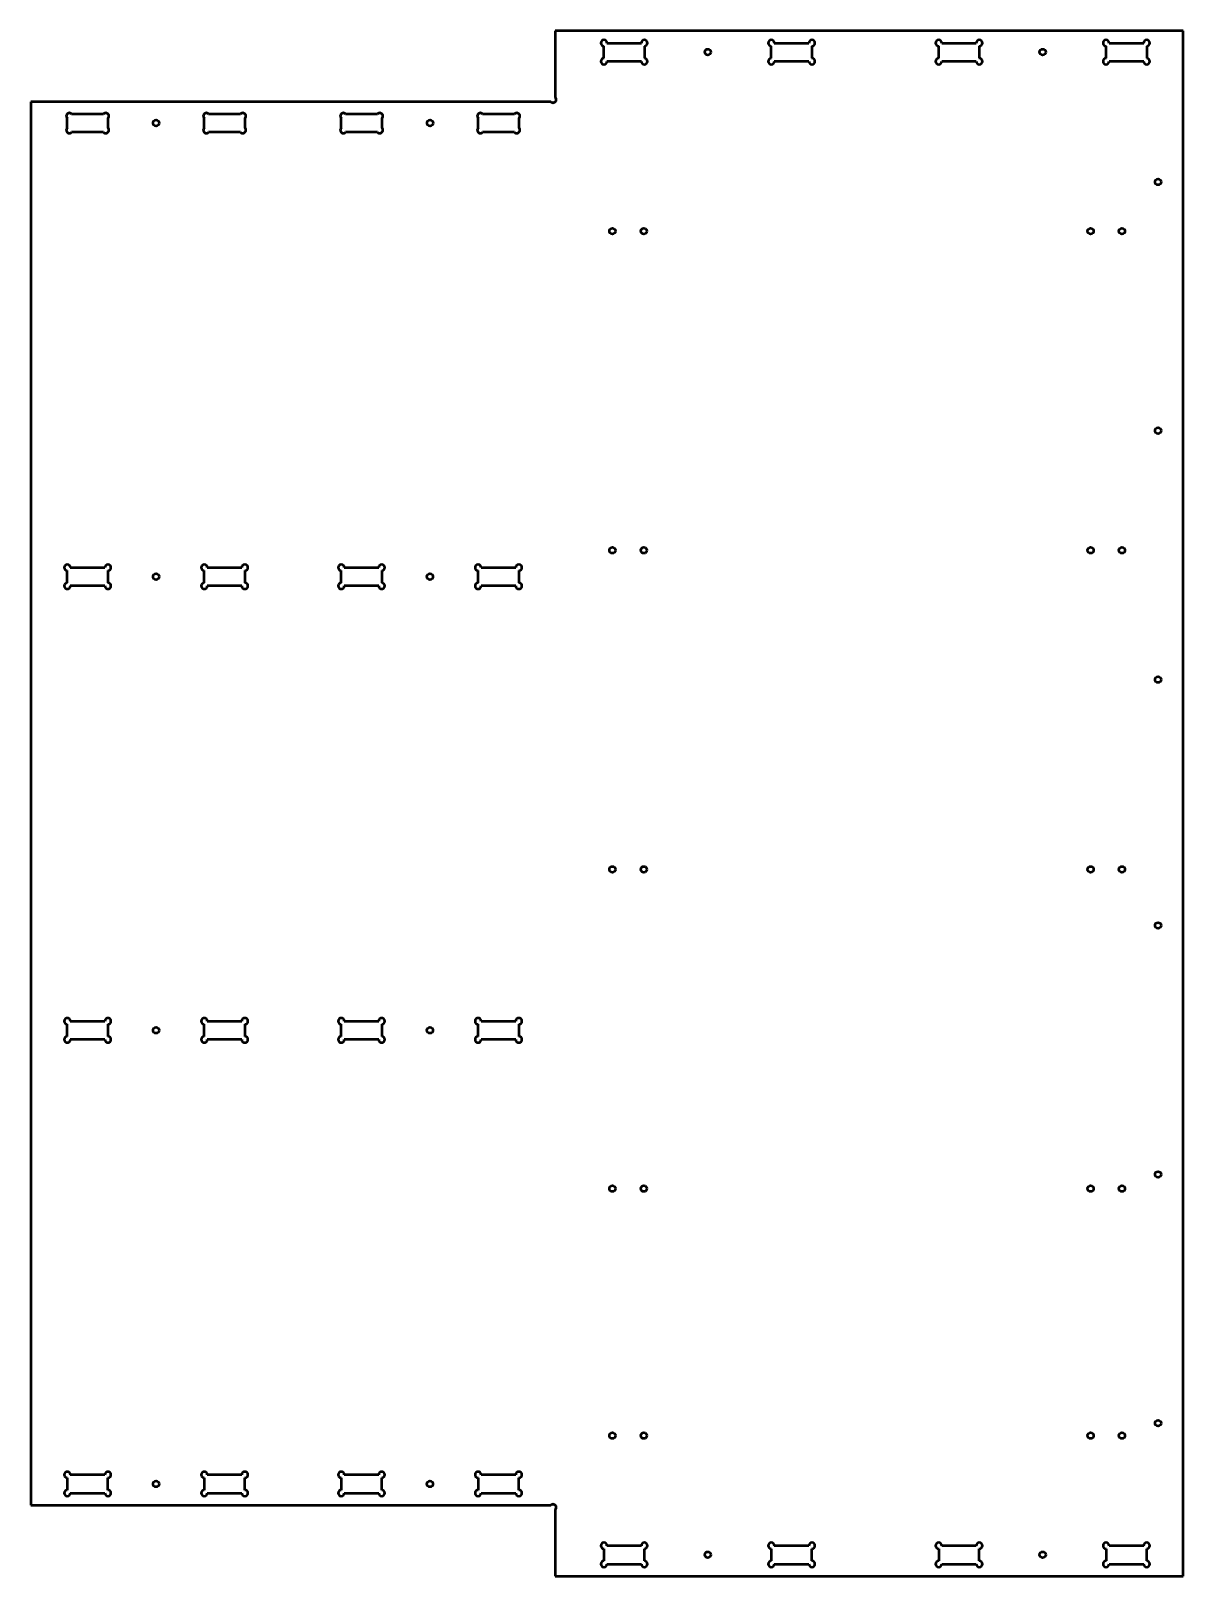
# Paper-space layout 'Лист4 18' of a CAD drawing. Header units: millimetres. Extents: x 200 to 1339, y -1 to 1525.
import ezdxf

# ---------------------------------------------------------------- set-up
doc = ezdxf.new("R2010")
doc.units = ezdxf.units.MM

psp = doc.layouts.new('Лист4 18')

# ---------------------------------------------------------------- linework, layer by layer
at = {"color": 7, "linetype": 'Continuous', "lineweight": 50}
for p, q in [((718.5, 1524.8), (718.5, 1459.1)), ((1338.8, 1524.8), (718.5, 1524.8)), ((769.5, 1512.8), (803.6, 1512.8)), ((934.9, 1512.8), (969, 1512.8)), ((1100.3, 1512.8), (1134.4, 1512.8)), ((1265.7, 1512.8), (1299.8, 1512.8)), ((1338.8, -1.2), (1338.8, 1524.8)), ((766.5, 1497.7), (766.5, 1509.8)), ((806.6, 1509.8), (806.6, 1497.7)), ((931.9, 1497.7), (931.9, 1509.8)), ((972, 1509.8), (972, 1497.7)), ((1097.3, 1497.7), (1097.3, 1509.8)), ((1137.4, 1509.8), (1137.4, 1497.7)), ((1262.7, 1497.7), (1262.7, 1509.8)), ((1302.8, 1509.8), (1302.8, 1497.7)), ((803.6, 1494.7), (769.5, 1494.7)), ((969, 1494.7), (934.9, 1494.7)), ((1134.4, 1494.7), (1100.3, 1494.7)), ((1299.8, 1494.7), (1265.7, 1494.7)), ((200.5, 1454.8), (200.5, 68.8)), ((714.1, 1454.8), (200.5, 1454.8)), ((236.4, 1429), (236.4, 1438.5)), ((240.7, 1442.8), (272.2, 1442.8)), ((276.5, 1438.5), (276.5, 1429)), ((371.7, 1429), (371.7, 1438.5)), ((376, 1442.8), (407.5, 1442.8)), ((411.9, 1438.5), (411.9, 1429)), ((507, 1429), (507, 1438.5)), ((511.4, 1442.8), (542.9, 1442.8)), ((547.2, 1438.5), (547.2, 1429)), ((642.4, 1429), (642.4, 1438.5)), ((646.7, 1442.8), (678.2, 1442.8)), ((682.5, 1438.5), (682.5, 1429)), ((272.2, 1424.7), (240.7, 1424.7)), ((407.5, 1424.7), (376, 1424.7)), ((542.9, 1424.7), (511.4, 1424.7)), ((678.2, 1424.7), (646.7, 1424.7)), ((239.4, 994.8), (273.5, 994.8)), ((374.7, 994.8), (408.8, 994.8)), ((510, 994.8), (544.1, 994.8)), ((645.4, 994.8), (679.4, 994.8)), ((236.4, 979.7), (236.4, 991.8)), ((273.5, 976.7), (239.4, 976.7)), ((276.5, 991.8), (276.5, 979.7)), ((371.7, 979.7), (371.7, 991.8)), ((408.8, 976.7), (374.7, 976.7)), ((411.8, 991.8), (411.8, 979.7)), ((507, 979.7), (507, 991.8)), ((544.1, 976.7), (510, 976.7)), ((547.1, 991.8), (547.1, 979.7)), ((642.3, 979.7), (642.3, 991.8)), ((679.4, 976.7), (645.4, 976.7)), ((682.5, 991.8), (682.5, 979.7)), ((236.4, 531.7), (236.4, 543.8)), ((239.4, 546.8), (273.5, 546.8)), ((276.5, 543.8), (276.5, 531.7)), ((371.7, 531.7), (371.7, 543.8)), ((374.7, 546.8), (408.8, 546.8)), ((411.8, 543.8), (411.8, 531.7)), ((507, 531.7), (507, 543.8)), ((510, 546.8), (544.1, 546.8)), ((547.1, 543.8), (547.1, 531.7)), ((642.3, 531.7), (642.3, 543.8)), ((645.4, 546.8), (679.4, 546.8)), ((682.5, 543.8), (682.5, 531.7)), ((273.5, 528.7), (239.4, 528.7)), ((408.8, 528.7), (374.7, 528.7)), ((544.1, 528.7), (510, 528.7)), ((679.4, 528.7), (645.4, 528.7)), ((236.4, 95.8), (236.4, 83.7)), ((273.5, 98.8), (239.4, 98.8)), ((276.5, 83.7), (276.5, 95.8)), ((371.7, 95.8), (371.7, 83.7)), ((408.8, 98.8), (374.7, 98.8)), ((411.8, 83.7), (411.8, 95.8)), ((507, 95.8), (507, 83.7)), ((544.1, 98.8), (510, 98.8)), ((547.1, 83.7), (547.1, 95.8)), ((642.3, 95.8), (642.3, 83.7)), ((679.4, 98.8), (645.4, 98.8)), ((682.5, 83.7), (682.5, 95.8)), ((239.4, 80.7), (273.5, 80.7)), ((374.7, 80.7), (408.8, 80.7)), ((510, 80.7), (544.1, 80.7)), ((645.4, 80.7), (679.4, 80.7)), ((200.5, 68.8), (714.1, 68.8)), ((718.5, 64.4), (718.5, -1.2)), ((766.5, 25.8), (766.5, 13.7)), ((803.6, 28.8), (769.5, 28.8)), ((806.6, 13.7), (806.6, 25.8)), ((931.9, 25.8), (931.9, 13.7)), ((969, 28.8), (934.9, 28.8)), ((972, 13.7), (972, 25.8)), ((1097.3, 25.8), (1097.3, 13.7)), ((1134.4, 28.8), (1100.3, 28.8)), ((1137.4, 13.7), (1137.4, 25.8)), ((1262.7, 25.8), (1262.7, 13.7)), ((1299.8, 28.8), (1265.7, 28.8)), ((1302.8, 13.7), (1302.8, 25.8)), ((769.5, 10.7), (803.6, 10.7)), ((934.9, 10.7), (969, 10.7)), ((1100.3, 10.7), (1134.4, 10.7)), ((1265.7, 10.7), (1299.8, 10.7)), ((718.5, -1.2), (1338.8, -1.2))]:
    psp.add_line(p, q, dxfattribs=at)
for centre in [(869.2, 1503.8), (1200, 1503.8), (324.1, 1433.8), (594.8, 1433.8), (1314, 1375.6), (775, 1327), (806, 1327), (1247.3, 1327), (1278.3, 1327), (1314, 1130), (775, 1011.9), (806, 1011.9), (1247.3, 1011.9), (1278.3, 1011.9), (324.1, 985.8), (594.7, 985.8), (1314, 884.1), (775, 696.7), (806, 696.7), (1247.3, 696.7), (1278.3, 696.7), (1314, 641.3), (324.1, 537.8), (594.7, 537.8), (1314, 395.4), (775, 381.5), (806, 381.5), (1247.3, 381.5), (1278.3, 381.5), (1314, 149.8), (775, 137.5), (806, 137.5), (1247.3, 137.5), (1278.3, 137.5), (324.1, 89.8), (594.7, 89.8), (869.2, 19.8), (1200, 19.8)]:
    psp.add_circle(centre, 3, dxfattribs=at)
for centre, start, end in [((766.5, 1512.8), 0, 270), ((806.6, 1512.8), 270, 180), ((931.9, 1512.8), 0, 270), ((972, 1512.8), 270, 180), ((1097.3, 1512.8), 0, 270), ((1137.4, 1512.8), 270, 180), ((1262.7, 1512.8), 0, 270), ((1302.8, 1512.8), 270, 180), ((766.5, 1494.7), 90, 0), ((806.6, 1494.7), 180, 90), ((931.9, 1494.7), 90, 0), ((972, 1494.7), 180, 90), ((1097.3, 1494.7), 90, 0), ((1137.4, 1494.7), 180, 90), ((1262.7, 1494.7), 90, 0), ((1302.8, 1494.7), 180, 90), ((716.3, 1456.9), 224.0683, 45.9317), ((238.5, 1440.7), 44.0683, 225.9317), ((274.4, 1440.7), 314.0683, 135.9317), ((373.8, 1440.7), 44.0683, 225.9317), ((409.7, 1440.7), 314.0683, 135.9317), ((509.2, 1440.7), 44.0683, 225.9317), ((545.1, 1440.7), 314.0683, 135.9317), ((644.5, 1440.7), 44.0683, 225.9317), ((680.4, 1440.7), 314.0683, 135.9317), ((238.5, 1426.8), 134.0683, 315.9317), ((274.4, 1426.8), 224.0683, 45.9317), ((373.8, 1426.8), 134.0683, 315.9317), ((409.7, 1426.8), 224.0683, 45.9317), ((509.2, 1426.8), 134.0683, 315.9317), ((545.1, 1426.8), 224.0683, 45.9317), ((644.5, 1426.8), 134.0683, 315.9317), ((680.4, 1426.8), 224.0683, 45.9317), ((236.4, 994.8), 0, 270), ((276.5, 994.8), 270, 180), ((371.7, 994.8), 0, 270), ((411.8, 994.8), 270, 180), ((507, 994.8), 0, 270), ((547.1, 994.8), 270, 180), ((642.3, 994.8), 0, 270), ((682.5, 994.8), 270, 180), ((236.4, 976.7), 90, 0), ((276.5, 976.7), 180, 90), ((371.7, 976.7), 90, 0), ((411.8, 976.7), 180, 90), ((507, 976.7), 90, 0), ((547.1, 976.7), 180, 90), ((642.3, 976.7), 90, 0), ((682.5, 976.7), 180, 90), ((236.4, 546.8), 0, 270), ((276.5, 546.8), 270, 180), ((371.7, 546.8), 0, 270), ((411.8, 546.8), 270, 180), ((507, 546.8), 0, 270), ((547.1, 546.8), 270, 180), ((642.3, 546.8), 0, 270), ((682.5, 546.8), 270, 180), ((236.4, 528.7), 90, 0), ((276.5, 528.7), 180, 90), ((371.7, 528.7), 90, 0), ((411.8, 528.7), 180, 90), ((507, 528.7), 90, 0), ((547.1, 528.7), 180, 90), ((642.3, 528.7), 90, 0), ((682.5, 528.7), 180, 90), ((236.4, 98.8), 0, 270), ((276.5, 98.8), 270, 180), ((371.7, 98.8), 0, 270), ((411.8, 98.8), 270, 180), ((507, 98.8), 0, 270), ((547.1, 98.8), 270, 180), ((642.3, 98.8), 0, 270), ((682.5, 98.8), 270, 180), ((236.4, 80.7), 90, 0), ((276.5, 80.7), 180, 90), ((371.7, 80.7), 90, 0), ((411.8, 80.7), 180, 90), ((507, 80.7), 90, 0), ((547.1, 80.7), 180, 90), ((642.3, 80.7), 90, 360), ((682.5, 80.7), 180, 90), ((716.3, 66.6), 314.0683, 135.9317), ((766.5, 28.8), 0, 270), ((806.6, 28.8), 270, 180), ((931.9, 28.8), 0, 270), ((972, 28.8), 270, 180), ((1097.3, 28.8), 0, 270), ((1137.4, 28.8), 270, 180), ((1262.7, 28.8), 0, 270), ((1302.8, 28.8), 270, 180), ((766.5, 10.7), 90, 0), ((806.6, 10.7), 180, 90), ((931.9, 10.7), 90, 0), ((972, 10.7), 180, 90), ((1097.3, 10.7), 90, 0), ((1137.4, 10.7), 180, 90), ((1262.7, 10.7), 90, 0), ((1302.8, 10.7), 180, 90)]:
    psp.add_arc(centre, 3.05, start, end, dxfattribs=at)

doc.saveas('drawing.dxf')
